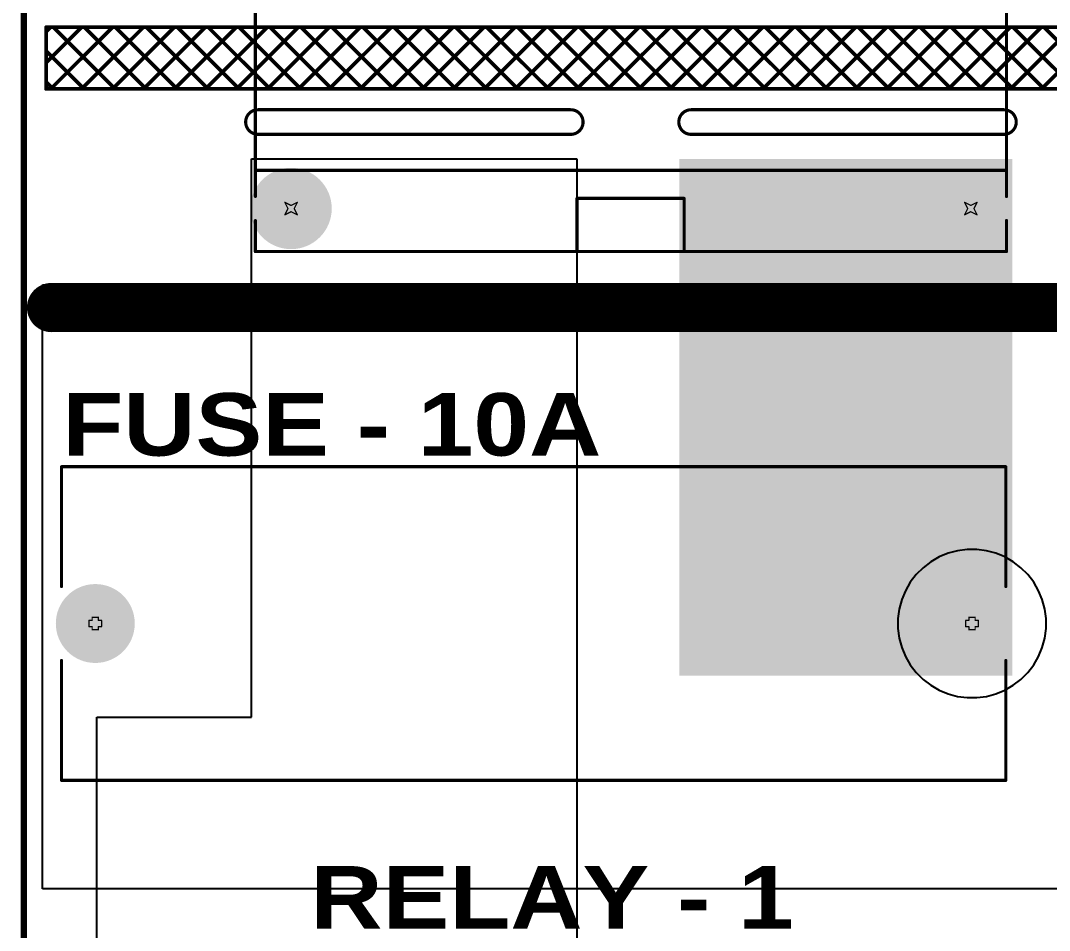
# Model space of a CAD drawing. Header units: inches. Extents: x 0 to 212, y 0 to 208.
# Drawn here: x -0.163 to 1.482, y 0.577 to 2.032 of the extents above; entities that cross this region are included whole.
import ezdxf

# ---------------------------------------------------------------- set-up
doc = ezdxf.new("R2010")
doc.units = ezdxf.units.IN
doc.header["$MEASUREMENT"] = 0
for name, color, linetype in [('Board Outline', 216, 'Continuous'), ('Bottom Layer', 5, 'Continuous'), ('Bottom Overlay', 54, 'Continuous'), ('Bottom Solder', 6, 'Continuous'), ('Drill Drawing', 1, 'Continuous'), ('Multi-Layer', 9, 'Continuous'), ('Pad Holes', 156, 'Continuous'), ('Top Layer', 1, 'Continuous'), ('Top Overlay', 2, 'Continuous'), ('Top Solder', 216, 'Continuous')]:
    doc.layers.add(name, color=color, linetype=linetype)
doc.styles.add('Arial', font='', dxfattribs={"height": 0.2})
doc.styles.add('Arial Black_Bold', font='', dxfattribs={"height": 0.2})
doc.styles.get('Arial').set_extended_font_data('Arial')
doc.styles.get('Arial Black_Bold').set_extended_font_data('Arial Black', bold=True)

# ---------------------------------------------------------------- blocks, each defined once
blk = doc.blocks.new('G4A_1A_PE_DC24_96')
at = {"layer": 'Bottom Layer'}
blk.add_hatch(color=5, dxfattribs=at).paths.add_polyline_path([(-0.4094, 0.1732), (-0.5354, 0.1732), (-0.5354, 0.2992), (-0.4094, 0.2992)])
h = blk.add_hatch(color=5, dxfattribs=at)
edge = h.paths.add_edge_path()
edge.add_arc((0.3937, 0.2362), 0.063, 0, 360)
h = blk.add_hatch(color=5, dxfattribs=at)
edge = h.paths.add_edge_path()
edge.add_arc((-0.5433, -0.2362), 0.063, 0, 360)
h = blk.add_hatch(color=5, dxfattribs=at)
edge = h.paths.add_edge_path()
edge.add_arc((0.5433, -0.2362), 0.063, 0, 360)
at = {"layer": 'Bottom Solder'}
blk.add_hatch(color=6, dxfattribs=at).paths.add_polyline_path([(-0.4074, 0.1712), (-0.5374, 0.1712), (-0.5374, 0.3012), (-0.4074, 0.3012)])
h = blk.add_hatch(color=6, dxfattribs=at)
edge = h.paths.add_edge_path()
edge.add_arc((0.3937, 0.2362), 0.065, 0, 360)
h = blk.add_hatch(color=6, dxfattribs=at)
edge = h.paths.add_edge_path()
edge.add_arc((-0.5433, -0.2362), 0.065, 0, 360)
h = blk.add_hatch(color=6, dxfattribs=at)
edge = h.paths.add_edge_path()
edge.add_arc((0.5433, -0.2362), 0.065, 0, 360)
at = {"layer": 'Multi-Layer'}
blk.add_hatch(color=9, dxfattribs=at).paths.add_polyline_path([(-0.4094, 0.1732), (-0.5354, 0.1732), (-0.5354, 0.2992), (-0.4094, 0.2992)])
h = blk.add_hatch(color=9, dxfattribs=at)
edge = h.paths.add_edge_path()
edge.add_arc((0.3937, 0.2362), 0.063, 0, 360)
h = blk.add_hatch(color=9, dxfattribs=at)
edge = h.paths.add_edge_path()
edge.add_arc((-0.5433, -0.2362), 0.063, 0, 360)
h = blk.add_hatch(color=9, dxfattribs=at)
edge = h.paths.add_edge_path()
edge.add_arc((0.5433, -0.2362), 0.063, 0, 360)
at = {"layer": 'Pad Holes'}
h = blk.add_hatch(color=7, dxfattribs=at)
edge = h.paths.add_edge_path()
edge.add_arc((-0.4724, 0.2362), 0.0354, 0, 360)
h = blk.add_hatch(color=7, dxfattribs=at)
edge = h.paths.add_edge_path()
edge.add_arc((0.3937, 0.2362), 0.0354, 0, 360)
h = blk.add_hatch(color=7, dxfattribs=at)
edge = h.paths.add_edge_path()
edge.add_arc((-0.5433, -0.2362), 0.0354, 0, 360)
h = blk.add_hatch(color=7, dxfattribs=at)
edge = h.paths.add_edge_path()
edge.add_arc((0.5433, -0.2362), 0.0354, 0, 360)
at = {"layer": 'Top Layer'}
blk.add_hatch(color=1, dxfattribs=at).paths.add_polyline_path([(-0.4094, 0.1732), (-0.5354, 0.1732), (-0.5354, 0.2992), (-0.4094, 0.2992)])
h = blk.add_hatch(color=1, dxfattribs=at)
edge = h.paths.add_edge_path()
edge.add_arc((0.3937, 0.2362), 0.063, 0, 360)
h = blk.add_hatch(color=1, dxfattribs=at)
edge = h.paths.add_edge_path()
edge.add_arc((-0.5433, -0.2362), 0.063, 0, 360)
h = blk.add_hatch(color=1, dxfattribs=at)
edge = h.paths.add_edge_path()
edge.add_arc((0.5433, -0.2362), 0.063, 0, 360)
at = {"layer": 'Top Solder'}
blk.add_hatch(color=216, dxfattribs=at).paths.add_polyline_path([(-0.4074, 0.1712), (-0.5374, 0.1712), (-0.5374, 0.3012), (-0.4074, 0.3012)])
h = blk.add_hatch(color=216, dxfattribs=at)
edge = h.paths.add_edge_path()
edge.add_arc((0.3937, 0.2362), 0.065, 0, 360)
h = blk.add_hatch(color=216, dxfattribs=at)
edge = h.paths.add_edge_path()
edge.add_arc((-0.5433, -0.2362), 0.065, 0, 360)
h = blk.add_hatch(color=216, dxfattribs=at)
edge = h.paths.add_edge_path()
edge.add_arc((0.5433, -0.2362), 0.065, 0, 360)
at = {"layer": 'Top Overlay', "const_width": 0.005}
for points in [[(-0.6004, -0.2169), (-0.6004, 0.3248)], [(-0.6004, 0.3248), (0.6004, 0.3248)], [(0.6004, -0.217), (0.6004, 0.3248)], [(-0.6004, 0.1569), (0.6004, 0.1569)], [(-0.6004, -0.1752), (0.6004, -0.1752)], [(-0.0861, -0.22), (0.085, -0.22)], [(-0.0861, -0.3051), (-0.0861, -0.22)], [(0.085, -0.3051), (0.085, -0.22)], [(-0.6004, -0.3051), (-0.6004, -0.2555)], [(0.6004, -0.3051), (0.6004, -0.2554)], [(-0.6004, -0.3051), (0.6004, -0.3051)]]:
    blk.add_lwpolyline(points, dxfattribs=at)
at = {"layer": 'Top Overlay', "const_width": 0.0025}
for points in [[(-0.6016, 0.3248, 1), (-0.5991, 0.3248, 1)], [(-0.6017, 0.3248, 1), (-0.5992, 0.3248, 1)], [(0.5991, 0.3248, 1), (0.6016, 0.3248, 1)], [(0.5991, 0.3248, 1), (0.6016, 0.3248, 1)], [(-0.6016, 0.1569, 1), (-0.5991, 0.1569, 1)], [(0.5991, 0.1569, 1), (0.6016, 0.1569, 1)], [(-0.6016, -0.1752, 1), (-0.5991, -0.1752, 1)], [(0.5991, -0.1752, 1), (0.6016, -0.1752, 1)], [(-0.6016, -0.2169, 1), (-0.5991, -0.2169, 1)], [(-0.0874, -0.22, 1), (-0.0849, -0.22, 1)], [(-0.0874, -0.22, 1), (-0.0849, -0.22, 1)], [(0.0837, -0.22, 1), (0.0862, -0.22, 1)], [(0.0837, -0.22, 1), (0.0862, -0.22, 1)], [(0.5991, -0.217, 1), (0.6016, -0.217, 1)], [(-0.6016, -0.2555, 1), (-0.5991, -0.2555, 1)], [(0.5991, -0.2554, 1), (0.6016, -0.2554, 1)], [(-0.6016, -0.3051, 1), (-0.5991, -0.3051, 1)], [(-0.6017, -0.3051, 1), (-0.5992, -0.3051, 1)], [(-0.0874, -0.3051, 1), (-0.0849, -0.3051, 1)], [(0.0837, -0.3051, 1), (0.0862, -0.3051, 1)], [(0.5991, -0.3051, 1), (0.6016, -0.3051, 1)], [(0.5991, -0.3051, 1), (0.6016, -0.3051, 1)]]:
    blk.add_lwpolyline(points, format="xyb", close=True, dxfattribs=at)
at = {"layer": 'Top Overlay', "style": 'Arial'}
blk.add_text('1', height=0.0315, rotation=360, dxfattribs=at).set_placement((-0.3781, 0.2109))
blk = doc.blocks.new('03540101ZXGY_100')
at = {"layer": 'Bottom Layer'}
h = blk.add_hatch(color=5, dxfattribs=at)
edge = h.paths.add_edge_path()
edge.add_arc((-0.7008, 0), 0.0591, 0, 360)
h = blk.add_hatch(color=5, dxfattribs=at)
edge = h.paths.add_edge_path()
edge.add_arc((0.7008, 0), 0.0591, 0, 360)
at = {"layer": 'Bottom Solder'}
h = blk.add_hatch(color=6, dxfattribs=at)
edge = h.paths.add_edge_path()
edge.add_arc((-0.7008, 0), 0.0631, 0, 360)
h = blk.add_hatch(color=6, dxfattribs=at)
edge = h.paths.add_edge_path()
edge.add_arc((0.7008, 0), 0.0631, 0, 360)
at = {"layer": 'Multi-Layer'}
h = blk.add_hatch(color=9, dxfattribs=at)
edge = h.paths.add_edge_path()
edge.add_arc((-0.7008, 0), 0.0591, 0, 360)
h = blk.add_hatch(color=9, dxfattribs=at)
edge = h.paths.add_edge_path()
edge.add_arc((0.7008, 0), 0.0591, 0, 360)
at = {"layer": 'Pad Holes'}
h = blk.add_hatch(color=7, dxfattribs=at)
edge = h.paths.add_edge_path()
edge.add_arc((-0.7008, 0), 0.0297, 0, 360)
h = blk.add_hatch(color=7, dxfattribs=at)
edge = h.paths.add_edge_path()
edge.add_arc((0.7008, 0), 0.0297, 0, 360)
at = {"layer": 'Top Layer'}
h = blk.add_hatch(color=1, dxfattribs=at)
edge = h.paths.add_edge_path()
edge.add_arc((-0.7008, 0), 0.0591, 0, 360)
h = blk.add_hatch(color=1, dxfattribs=at)
edge = h.paths.add_edge_path()
edge.add_arc((0.7008, 0), 0.0591, 0, 360)
at = {"layer": 'Top Solder'}
h = blk.add_hatch(color=216, dxfattribs=at)
edge = h.paths.add_edge_path()
edge.add_arc((-0.7008, 0), 0.0631, 0, 360)
h = blk.add_hatch(color=216, dxfattribs=at)
edge = h.paths.add_edge_path()
edge.add_arc((0.7008, 0), 0.0631, 0, 360)
at = {"layer": 'Top Overlay', "const_width": 0.005}
for points in [[(-0.7549, 0.0591), (-0.7549, 0.2508)], [(-0.7549, 0.2508), (0.7549, 0.2508)], [(0.7549, 0.2508), (0.7549, 0.0591)], [(-0.7549, -0.2508), (-0.7549, -0.0591)], [(0.7549, -0.2508), (0.7549, -0.0591)], [(-0.7549, -0.2508), (0.7549, -0.2508)]]:
    blk.add_lwpolyline(points, dxfattribs=at)
at = {"layer": 'Top Overlay', "const_width": 0.0025}
for points in [[(-0.7561, 0.2508, 1), (-0.7536, 0.2508, 1)], [(-0.7561, 0.2508, 1), (-0.7536, 0.2508, 1)], [(0.7536, 0.2508, 1), (0.7561, 0.2508, 1)], [(0.7536, 0.2508, 1), (0.7561, 0.2508, 1)], [(-0.7561, 0.0591, 1), (-0.7536, 0.0591, 1)], [(0.7536, 0.0591, 1), (0.7561, 0.0591, 1)], [(-0.7561, -0.0591, 1), (-0.7536, -0.0591, 1)], [(0.7536, -0.0591, 1), (0.7561, -0.0591, 1)], [(-0.7561, -0.2508, 1), (-0.7536, -0.2508, 1)], [(-0.7561, -0.2508, 1), (-0.7536, -0.2508, 1)], [(0.7536, -0.2508, 1), (0.7561, -0.2508, 1)], [(0.7536, -0.2508, 1), (0.7561, -0.2508, 1)]]:
    blk.add_lwpolyline(points, format="xyb", close=True, dxfattribs=at)

msp = doc.modelspace()

# ---------------------------------------------------------------- hatches: boundary and pattern name
at = {"layer": 'Bottom Layer'}
msp.add_hatch(color=5, dxfattribs=at).paths.add_polyline_path([(0.8903, 0.9843), (1.4225, 0.9843), (1.4225, 1.811), (0.8903, 1.811)])

# ---------------------------------------------------------------- linework, layer by layer
at = {"layer": 'Board Outline'}
for points, const_width in [([(-0.1578, -0.1538), (-0.1578, 4.1769)], 0.01), ([(0.2167, 1.8897), (0.7167, 1.8897)], 0.005), ([(0.9092, 1.8897), (1.4092, 1.8897)], 0.005), ([(0.2167, 1.8503), (0.7167, 1.8503)], 0.005), ([(0.9092, 1.8503), (1.4092, 1.8503)], 0.005)]:
    msp.add_lwpolyline(points, dxfattribs=dict(at, const_width=const_width))
at = {"layer": 'Board Outline', "const_width": 0.005}
for points in [[(0.197, 1.87, -0.414214), (0.2167, 1.8897)], [(0.7167, 1.8897, -0.414214), (0.7364, 1.87)], [(0.8895, 1.87, -0.414214), (0.9092, 1.8897)], [(1.4092, 1.8897, -0.414214), (1.4289, 1.87)], [(0.2167, 1.8503, -0.414214), (0.197, 1.87)], [(0.7364, 1.87, -0.414214), (0.7167, 1.8503)], [(0.9092, 1.8503, -0.414214), (0.8895, 1.87)], [(1.4289, 1.87, -0.414214), (1.4092, 1.8503)]]:
    msp.add_lwpolyline(points, format="xyb", dxfattribs=at)
at = {"layer": 'Board Outline', "const_width": 0.0025}
for points in [[(0.2155, 1.8897, 1), (0.218, 1.8897, 1)], [(0.2155, 1.8897, 1), (0.218, 1.8897, 1)], [(0.7155, 1.8897, 1), (0.718, 1.8897, 1)], [(0.7155, 1.8897, 1), (0.718, 1.8897, 1)], [(0.9079, 1.8897, 1), (0.9104, 1.8897, 1)], [(0.9079, 1.8897, 1), (0.9104, 1.8897, 1)], [(1.4079, 1.8897, 1), (1.4104, 1.8897, 1)], [(1.4079, 1.8897, 1), (1.4104, 1.8897, 1)], [(0.1958, 1.87, 1), (0.1983, 1.87, 1)], [(0.1958, 1.87, 1), (0.1983, 1.87, 1)], [(0.7351, 1.87, 1), (0.7376, 1.87, 1)], [(0.7351, 1.87, 1), (0.7376, 1.87, 1)], [(0.8882, 1.87, 1), (0.8907, 1.87, 1)], [(0.8882, 1.87, 1), (0.8907, 1.87, 1)], [(1.4276, 1.87, 1), (1.4301, 1.87, 1)], [(1.4276, 1.87, 1), (1.4301, 1.87, 1)], [(0.2155, 1.8503, 1), (0.218, 1.8503, 1)], [(0.2155, 1.8503, 1), (0.218, 1.8503, 1)], [(0.7155, 1.8503, 1), (0.718, 1.8503, 1)], [(0.7155, 1.8503, 1), (0.718, 1.8503, 1)], [(0.9079, 1.8503, 1), (0.9104, 1.8503, 1)], [(0.9079, 1.8503, 1), (0.9104, 1.8503, 1)], [(1.4079, 1.8503, 1), (1.4104, 1.8503, 1)], [(1.4079, 1.8503, 1), (1.4104, 1.8503, 1)]]:
    msp.add_lwpolyline(points, format="xyb", close=True, dxfattribs=at)
at = {"layer": 'Bottom Layer'}
for p, q in [((0.2063, 0.918), (0.2063, 1.811)), ((0.2063, 1.811), (0.7263, 1.811)), ((0.7263, 1.811), (0.7263, 0.4724)), ((-0.041, 0.2005), (-0.041, 0.918)), ((-0.041, 0.918), (0.2063, 0.918))]:
    msp.add_line(p, q, dxfattribs=at)
at = {"layer": 'Bottom Overlay', "const_width": 0.006}
for points in [[(-0.122, 2.0216), (8.075, 2.0216)], [(-0.122, 1.9651), (-0.0655, 2.0216)], [(-0.122, 1.923), (-0.122, 2.0216)], [(-0.122, 1.923), (-0.122, 2.0216)], [(-0.122, 2.0146), (-0.115, 2.0216)], [(-0.1146, 1.923), (-0.016, 2.0216)], [(-0.1146, 1.923), (-0.016, 2.0216)], [(-0.1103, 2.0216), (-0.0117, 1.923)], [(-0.0651, 1.923), (0.0335, 2.0216)], [(-0.0608, 2.0216), (0.0378, 1.923)], [(-0.0156, 1.923), (0.083, 2.0216)], [(-0.0113, 2.0216), (0.0873, 1.923)], [(0.0339, 1.923), (0.1325, 2.0216)], [(0.0382, 2.0216), (0.1368, 1.923)], [(0.0834, 1.923), (0.182, 2.0216)], [(0.0877, 2.0216), (0.1863, 1.923)], [(0.1329, 1.923), (0.2315, 2.0216)], [(0.1372, 2.0216), (0.2358, 1.923)], [(0.1824, 1.923), (0.281, 2.0216)], [(0.1866, 2.0216), (0.2853, 1.923)], [(0.2319, 1.923), (0.3305, 2.0216)], [(0.2361, 2.0216), (0.3348, 1.923)], [(0.2814, 1.923), (0.38, 2.0216)], [(0.2856, 2.0216), (0.3843, 1.923)], [(0.3308, 1.923), (0.4295, 2.0216)], [(0.3351, 2.0216), (0.4338, 1.923)], [(0.3803, 1.923), (0.479, 2.0216)], [(0.3846, 2.0216), (0.4833, 1.923)], [(0.4298, 1.923), (0.5285, 2.0216)], [(0.4341, 2.0216), (0.5328, 1.923)], [(0.4793, 1.923), (0.578, 2.0216)], [(0.4836, 2.0216), (0.5823, 1.923)], [(0.5288, 1.923), (0.6275, 2.0216)], [(0.5331, 2.0216), (0.6318, 1.923)], [(0.5783, 1.923), (0.677, 2.0216)], [(0.5826, 2.0216), (0.6813, 1.923)], [(0.6278, 1.923), (0.7265, 2.0216)], [(0.6321, 2.0216), (0.7308, 1.923)], [(0.6773, 1.923), (0.776, 2.0216)], [(0.6816, 2.0216), (0.7803, 1.923)], [(0.7268, 1.923), (0.8255, 2.0216)], [(0.7311, 2.0216), (0.8297, 1.923)], [(0.7763, 1.923), (0.875, 2.0216)], [(0.7806, 2.0216), (0.8792, 1.923)], [(0.8258, 1.923), (0.9244, 2.0216)], [(0.8301, 2.0216), (0.9287, 1.923)], [(0.8753, 1.923), (0.9739, 2.0216)], [(0.8796, 2.0216), (0.9782, 1.923)], [(0.9248, 1.923), (1.0234, 2.0216)], [(0.9291, 2.0216), (1.0277, 1.923)], [(0.9743, 1.923), (1.0729, 2.0216)], [(0.9786, 2.0216), (1.0772, 1.923)], [(1.0238, 1.923), (1.1224, 2.0216)], [(1.0281, 2.0216), (1.1267, 1.923)], [(1.0733, 1.923), (1.1719, 2.0216)], [(1.0776, 2.0216), (1.1762, 1.923)], [(1.1228, 1.923), (1.2214, 2.0216)], [(1.1271, 2.0216), (1.2257, 1.923)], [(1.1723, 1.923), (1.2709, 2.0216)], [(1.1766, 2.0216), (1.2752, 1.923)], [(1.2218, 1.923), (1.3204, 2.0216)], [(1.2261, 2.0216), (1.3247, 1.923)], [(1.2713, 1.923), (1.3699, 2.0216)], [(1.2756, 2.0216), (1.3742, 1.923)], [(1.3208, 1.923), (1.4194, 2.0216)], [(1.3251, 2.0216), (1.4237, 1.923)], [(1.3703, 1.923), (1.4689, 2.0216)], [(1.3746, 2.0216), (1.4732, 1.923)], [(1.4198, 1.923), (1.5184, 2.0216)], [(1.4241, 2.0216), (1.5227, 1.923)], [(1.4693, 1.923), (1.5679, 2.0216)], [(1.4736, 2.0216), (1.5722, 1.923)], [(-0.122, 1.9838), (-0.0612, 1.923)], [(-0.122, 1.9343), (-0.1107, 1.923)], [(-0.122, 1.923), (8.075, 1.923)]]:
    msp.add_lwpolyline(points, dxfattribs=at)
at = {"layer": 'Bottom Overlay', "const_width": 0.003}
for points in [[(-0.1235, 2.0216, 1), (-0.1205, 2.0216, 1)], [(-0.1235, 2.0216, 1), (-0.1205, 2.0216, 1)], [(-0.1235, 2.0216, 1), (-0.1205, 2.0216, 1)], [(-0.1165, 2.0216, 1), (-0.1135, 2.0216, 1)], [(-0.1118, 2.0216, 1), (-0.1088, 2.0216, 1)], [(-0.067, 2.0216, 1), (-0.064, 2.0216, 1)], [(-0.0623, 2.0216, 1), (-0.0593, 2.0216, 1)], [(-0.0175, 2.0216, 1), (-0.0145, 2.0216, 1)], [(-0.0175, 2.0216, 1), (-0.0145, 2.0216, 1)], [(-0.0128, 2.0216, 1), (-0.0098, 2.0216, 1)], [(0.032, 2.0216, 1), (0.035, 2.0216, 1)], [(0.0367, 2.0216, 1), (0.0397, 2.0216, 1)], [(0.0815, 2.0216, 1), (0.0845, 2.0216, 1)], [(0.0862, 2.0216, 1), (0.0892, 2.0216, 1)], [(0.131, 2.0216, 1), (0.134, 2.0216, 1)], [(0.1357, 2.0216, 1), (0.1387, 2.0216, 1)], [(0.1805, 2.0216, 1), (0.1835, 2.0216, 1)], [(0.1851, 2.0216, 1), (0.1881, 2.0216, 1)], [(0.23, 2.0216, 1), (0.233, 2.0216, 1)], [(0.2346, 2.0216, 1), (0.2376, 2.0216, 1)], [(0.2795, 2.0216, 1), (0.2825, 2.0216, 1)], [(0.2841, 2.0216, 1), (0.2871, 2.0216, 1)], [(0.329, 2.0216, 1), (0.332, 2.0216, 1)], [(0.3336, 2.0216, 1), (0.3366, 2.0216, 1)], [(0.3785, 2.0216, 1), (0.3815, 2.0216, 1)], [(0.3831, 2.0216, 1), (0.3861, 2.0216, 1)], [(0.428, 2.0216, 1), (0.431, 2.0216, 1)], [(0.4326, 2.0216, 1), (0.4356, 2.0216, 1)], [(0.4775, 2.0216, 1), (0.4805, 2.0216, 1)], [(0.4821, 2.0216, 1), (0.4851, 2.0216, 1)], [(0.527, 2.0216, 1), (0.53, 2.0216, 1)], [(0.5316, 2.0216, 1), (0.5346, 2.0216, 1)], [(0.5765, 2.0216, 1), (0.5795, 2.0216, 1)], [(0.5811, 2.0216, 1), (0.5841, 2.0216, 1)], [(0.626, 2.0216, 1), (0.629, 2.0216, 1)], [(0.6306, 2.0216, 1), (0.6336, 2.0216, 1)], [(0.6755, 2.0216, 1), (0.6785, 2.0216, 1)], [(0.6801, 2.0216, 1), (0.6831, 2.0216, 1)], [(0.725, 2.0216, 1), (0.728, 2.0216, 1)], [(0.7296, 2.0216, 1), (0.7326, 2.0216, 1)], [(0.7745, 2.0216, 1), (0.7775, 2.0216, 1)], [(0.7791, 2.0216, 1), (0.7821, 2.0216, 1)], [(0.824, 2.0216, 1), (0.827, 2.0216, 1)], [(0.8286, 2.0216, 1), (0.8316, 2.0216, 1)], [(0.8735, 2.0216, 1), (0.8765, 2.0216, 1)], [(0.8781, 2.0216, 1), (0.8811, 2.0216, 1)], [(0.9229, 2.0216, 1), (0.9259, 2.0216, 1)], [(0.9276, 2.0216, 1), (0.9306, 2.0216, 1)], [(0.9724, 2.0216, 1), (0.9754, 2.0216, 1)], [(0.9771, 2.0216, 1), (0.9801, 2.0216, 1)], [(1.0219, 2.0216, 1), (1.0249, 2.0216, 1)], [(1.0266, 2.0216, 1), (1.0296, 2.0216, 1)], [(1.0714, 2.0216, 1), (1.0744, 2.0216, 1)], [(1.0761, 2.0216, 1), (1.0791, 2.0216, 1)], [(1.1209, 2.0216, 1), (1.1239, 2.0216, 1)], [(1.1256, 2.0216, 1), (1.1286, 2.0216, 1)], [(1.1704, 2.0216, 1), (1.1734, 2.0216, 1)], [(1.1751, 2.0216, 1), (1.1781, 2.0216, 1)], [(1.2199, 2.0216, 1), (1.2229, 2.0216, 1)], [(1.2246, 2.0216, 1), (1.2276, 2.0216, 1)], [(1.2694, 2.0216, 1), (1.2724, 2.0216, 1)], [(1.2741, 2.0216, 1), (1.2771, 2.0216, 1)], [(1.3189, 2.0216, 1), (1.3219, 2.0216, 1)], [(1.3236, 2.0216, 1), (1.3266, 2.0216, 1)], [(1.3684, 2.0216, 1), (1.3714, 2.0216, 1)], [(1.3731, 2.0216, 1), (1.3761, 2.0216, 1)], [(1.4179, 2.0216, 1), (1.4209, 2.0216, 1)], [(1.4226, 2.0216, 1), (1.4256, 2.0216, 1)], [(1.4674, 2.0216, 1), (1.4704, 2.0216, 1)], [(1.4721, 2.0216, 1), (1.4751, 2.0216, 1)], [(-0.1235, 2.0146, 1), (-0.1205, 2.0146, 1)], [(-0.1235, 1.9838, 1), (-0.1205, 1.9838, 1)], [(-0.1235, 1.9651, 1), (-0.1205, 1.9651, 1)], [(-0.1235, 1.9343, 1), (-0.1205, 1.9343, 1)], [(-0.1235, 1.923, 1), (-0.1205, 1.923, 1)], [(-0.1235, 1.923, 1), (-0.1205, 1.923, 1)], [(-0.1235, 1.923, 1), (-0.1205, 1.923, 1)], [(-0.1161, 1.923, 1), (-0.1131, 1.923, 1)], [(-0.1161, 1.923, 1), (-0.1131, 1.923, 1)], [(-0.1122, 1.923, 1), (-0.1092, 1.923, 1)], [(-0.0666, 1.923, 1), (-0.0636, 1.923, 1)], [(-0.0627, 1.923, 1), (-0.0597, 1.923, 1)], [(-0.0171, 1.923, 1), (-0.0141, 1.923, 1)], [(-0.0132, 1.923, 1), (-0.0102, 1.923, 1)], [(0.0324, 1.923, 1), (0.0354, 1.923, 1)], [(0.0363, 1.923, 1), (0.0393, 1.923, 1)], [(0.0819, 1.923, 1), (0.0849, 1.923, 1)], [(0.0858, 1.923, 1), (0.0888, 1.923, 1)], [(0.1314, 1.923, 1), (0.1344, 1.923, 1)], [(0.1353, 1.923, 1), (0.1383, 1.923, 1)], [(0.1809, 1.923, 1), (0.1839, 1.923, 1)], [(0.1848, 1.923, 1), (0.1878, 1.923, 1)], [(0.2304, 1.923, 1), (0.2334, 1.923, 1)], [(0.2343, 1.923, 1), (0.2373, 1.923, 1)], [(0.2799, 1.923, 1), (0.2829, 1.923, 1)], [(0.2838, 1.923, 1), (0.2868, 1.923, 1)], [(0.3293, 1.923, 1), (0.3323, 1.923, 1)], [(0.3333, 1.923, 1), (0.3363, 1.923, 1)], [(0.3788, 1.923, 1), (0.3818, 1.923, 1)], [(0.3828, 1.923, 1), (0.3858, 1.923, 1)], [(0.4283, 1.923, 1), (0.4313, 1.923, 1)], [(0.4323, 1.923, 1), (0.4353, 1.923, 1)], [(0.4778, 1.923, 1), (0.4808, 1.923, 1)], [(0.4818, 1.923, 1), (0.4848, 1.923, 1)], [(0.5273, 1.923, 1), (0.5303, 1.923, 1)], [(0.5313, 1.923, 1), (0.5343, 1.923, 1)], [(0.5768, 1.923, 1), (0.5798, 1.923, 1)], [(0.5808, 1.923, 1), (0.5838, 1.923, 1)], [(0.6263, 1.923, 1), (0.6293, 1.923, 1)], [(0.6303, 1.923, 1), (0.6333, 1.923, 1)], [(0.6758, 1.923, 1), (0.6788, 1.923, 1)], [(0.6798, 1.923, 1), (0.6828, 1.923, 1)], [(0.7253, 1.923, 1), (0.7283, 1.923, 1)], [(0.7293, 1.923, 1), (0.7323, 1.923, 1)], [(0.7748, 1.923, 1), (0.7778, 1.923, 1)], [(0.7788, 1.923, 1), (0.7818, 1.923, 1)], [(0.8243, 1.923, 1), (0.8273, 1.923, 1)], [(0.8282, 1.923, 1), (0.8312, 1.923, 1)], [(0.8738, 1.923, 1), (0.8768, 1.923, 1)], [(0.8777, 1.923, 1), (0.8807, 1.923, 1)], [(0.9233, 1.923, 1), (0.9263, 1.923, 1)], [(0.9272, 1.923, 1), (0.9302, 1.923, 1)], [(0.9728, 1.923, 1), (0.9758, 1.923, 1)], [(0.9767, 1.923, 1), (0.9797, 1.923, 1)], [(1.0223, 1.923, 1), (1.0253, 1.923, 1)], [(1.0262, 1.923, 1), (1.0292, 1.923, 1)], [(1.0718, 1.923, 1), (1.0748, 1.923, 1)], [(1.0757, 1.923, 1), (1.0787, 1.923, 1)], [(1.1213, 1.923, 1), (1.1243, 1.923, 1)], [(1.1252, 1.923, 1), (1.1282, 1.923, 1)], [(1.1708, 1.923, 1), (1.1738, 1.923, 1)], [(1.1747, 1.923, 1), (1.1777, 1.923, 1)], [(1.2203, 1.923, 1), (1.2233, 1.923, 1)], [(1.2242, 1.923, 1), (1.2272, 1.923, 1)], [(1.2698, 1.923, 1), (1.2728, 1.923, 1)], [(1.2737, 1.923, 1), (1.2767, 1.923, 1)], [(1.3193, 1.923, 1), (1.3223, 1.923, 1)], [(1.3232, 1.923, 1), (1.3262, 1.923, 1)], [(1.3688, 1.923, 1), (1.3718, 1.923, 1)], [(1.3727, 1.923, 1), (1.3757, 1.923, 1)], [(1.4183, 1.923, 1), (1.4213, 1.923, 1)], [(1.4222, 1.923, 1), (1.4252, 1.923, 1)], [(1.4678, 1.923, 1), (1.4708, 1.923, 1)], [(1.4717, 1.923, 1), (1.4747, 1.923, 1)]]:
    msp.add_lwpolyline(points, format="xyb", close=True, dxfattribs=at)
at = {"layer": 'Drill Drawing', "const_width": 0.002}
for points in [[(0.2596, 1.7416), (0.2696, 1.7366)], [(0.2596, 1.7416), (0.2646, 1.7316)], [(0.2596, 1.7216), (0.2646, 1.7316)], [(0.2596, 1.7216), (0.2696, 1.7266)], [(0.2696, 1.7366), (0.2796, 1.7416)], [(0.2696, 1.7266), (0.2796, 1.7216)], [(0.2746, 1.7316), (0.2796, 1.7416)], [(0.2746, 1.7316), (0.2796, 1.7216)], [(1.3463, 1.7416), (1.3563, 1.7366)], [(1.3463, 1.7416), (1.3513, 1.7316)], [(1.3463, 1.7216), (1.3513, 1.7316)], [(1.3463, 1.7216), (1.3563, 1.7266)], [(1.3563, 1.7366), (1.3663, 1.7416)], [(1.3563, 1.7266), (1.3663, 1.7216)], [(1.3613, 1.7316), (1.3663, 1.7416)], [(1.3613, 1.7316), (1.3663, 1.7216)], [(-0.0534, 1.0629), (-0.0534, 1.0729)], [(-0.0534, 1.0729), (-0.0484, 1.0729)], [(-0.0484, 1.0729), (-0.0484, 1.0779)], [(-0.0484, 1.0779), (-0.0384, 1.0779)], [(-0.0384, 1.0729), (-0.0384, 1.0779)], [(-0.0384, 1.0729), (-0.0334, 1.0729)], [(-0.0334, 1.0629), (-0.0334, 1.0729)], [(1.3482, 1.0629), (1.3482, 1.0729)], [(1.3482, 1.0729), (1.3532, 1.0729)], [(1.3532, 1.0729), (1.3532, 1.0779)], [(1.3532, 1.0779), (1.3632, 1.0779)], [(1.3632, 1.0729), (1.3632, 1.0779)], [(1.3632, 1.0729), (1.3682, 1.0729)], [(1.3682, 1.0629), (1.3682, 1.0729)], [(-0.0534, 1.0629), (-0.0484, 1.0629)], [(-0.0484, 1.0579), (-0.0484, 1.0629)], [(-0.0484, 1.0579), (-0.0384, 1.0579)], [(-0.0384, 1.0629), (-0.0334, 1.0629)], [(-0.0384, 1.0579), (-0.0384, 1.0629)], [(1.3482, 1.0629), (1.3532, 1.0629)], [(1.3532, 1.0579), (1.3532, 1.0629)], [(1.3532, 1.0579), (1.3632, 1.0579)], [(1.3632, 1.0629), (1.3682, 1.0629)], [(1.3632, 1.0579), (1.3632, 1.0629)]]:
    msp.add_lwpolyline(points, dxfattribs=at)
at = {"layer": 'Drill Drawing', "const_width": 0.001}
for points in [[(0.2591, 1.7416, 1), (0.2601, 1.7416, 1)], [(0.2591, 1.7416, 1), (0.2601, 1.7416, 1)], [(0.2641, 1.7316, 1), (0.2651, 1.7316, 1)], [(0.2641, 1.7316, 1), (0.2651, 1.7316, 1)], [(0.2691, 1.7366, 1), (0.2701, 1.7366, 1)], [(0.2691, 1.7366, 1), (0.2701, 1.7366, 1)], [(0.2691, 1.7266, 1), (0.2701, 1.7266, 1)], [(0.2691, 1.7266, 1), (0.2701, 1.7266, 1)], [(0.2741, 1.7316, 1), (0.2751, 1.7316, 1)], [(0.2741, 1.7316, 1), (0.2751, 1.7316, 1)], [(0.2791, 1.7416, 1), (0.2801, 1.7416, 1)], [(0.2791, 1.7416, 1), (0.2801, 1.7416, 1)], [(1.3458, 1.7416, 1), (1.3468, 1.7416, 1)], [(1.3458, 1.7416, 1), (1.3468, 1.7416, 1)], [(1.3508, 1.7316, 1), (1.3518, 1.7316, 1)], [(1.3508, 1.7316, 1), (1.3518, 1.7316, 1)], [(1.3558, 1.7366, 1), (1.3568, 1.7366, 1)], [(1.3558, 1.7366, 1), (1.3568, 1.7366, 1)], [(1.3558, 1.7266, 1), (1.3568, 1.7266, 1)], [(1.3558, 1.7266, 1), (1.3568, 1.7266, 1)], [(1.3608, 1.7316, 1), (1.3618, 1.7316, 1)], [(1.3608, 1.7316, 1), (1.3618, 1.7316, 1)], [(1.3658, 1.7416, 1), (1.3668, 1.7416, 1)], [(1.3658, 1.7416, 1), (1.3668, 1.7416, 1)], [(0.2591, 1.7216, 1), (0.2601, 1.7216, 1)], [(0.2591, 1.7216, 1), (0.2601, 1.7216, 1)], [(0.2791, 1.7216, 1), (0.2801, 1.7216, 1)], [(0.2791, 1.7216, 1), (0.2801, 1.7216, 1)], [(1.3458, 1.7216, 1), (1.3468, 1.7216, 1)], [(1.3458, 1.7216, 1), (1.3468, 1.7216, 1)], [(1.3658, 1.7216, 1), (1.3668, 1.7216, 1)], [(1.3658, 1.7216, 1), (1.3668, 1.7216, 1)], [(-0.0539, 1.0729, 1), (-0.0529, 1.0729, 1)], [(-0.0539, 1.0729, 1), (-0.0529, 1.0729, 1)], [(-0.0489, 1.0779, 1), (-0.0479, 1.0779, 1)], [(-0.0489, 1.0779, 1), (-0.0479, 1.0779, 1)], [(-0.0489, 1.0729, 1), (-0.0479, 1.0729, 1)], [(-0.0489, 1.0729, 1), (-0.0479, 1.0729, 1)], [(-0.0389, 1.0779, 1), (-0.0379, 1.0779, 1)], [(-0.0389, 1.0779, 1), (-0.0379, 1.0779, 1)], [(-0.0389, 1.0729, 1), (-0.0379, 1.0729, 1)], [(-0.0389, 1.0729, 1), (-0.0379, 1.0729, 1)], [(-0.0339, 1.0729, 1), (-0.0329, 1.0729, 1)], [(-0.0339, 1.0729, 1), (-0.0329, 1.0729, 1)], [(1.3477, 1.0729, 1), (1.3487, 1.0729, 1)], [(1.3477, 1.0729, 1), (1.3487, 1.0729, 1)], [(1.3527, 1.0779, 1), (1.3537, 1.0779, 1)], [(1.3527, 1.0779, 1), (1.3537, 1.0779, 1)], [(1.3527, 1.0729, 1), (1.3537, 1.0729, 1)], [(1.3527, 1.0729, 1), (1.3537, 1.0729, 1)], [(1.3627, 1.0779, 1), (1.3637, 1.0779, 1)], [(1.3627, 1.0779, 1), (1.3637, 1.0779, 1)], [(1.3627, 1.0729, 1), (1.3637, 1.0729, 1)], [(1.3627, 1.0729, 1), (1.3637, 1.0729, 1)], [(1.3677, 1.0729, 1), (1.3687, 1.0729, 1)], [(1.3677, 1.0729, 1), (1.3687, 1.0729, 1)], [(-0.0539, 1.0629, 1), (-0.0529, 1.0629, 1)], [(-0.0539, 1.0629, 1), (-0.0529, 1.0629, 1)], [(-0.0489, 1.0629, 1), (-0.0479, 1.0629, 1)], [(-0.0489, 1.0629, 1), (-0.0479, 1.0629, 1)], [(-0.0489, 1.0579, 1), (-0.0479, 1.0579, 1)], [(-0.0489, 1.0579, 1), (-0.0479, 1.0579, 1)], [(-0.0389, 1.0629, 1), (-0.0379, 1.0629, 1)], [(-0.0389, 1.0629, 1), (-0.0379, 1.0629, 1)], [(-0.0389, 1.0579, 1), (-0.0379, 1.0579, 1)], [(-0.0389, 1.0579, 1), (-0.0379, 1.0579, 1)], [(-0.0339, 1.0629, 1), (-0.0329, 1.0629, 1)], [(-0.0339, 1.0629, 1), (-0.0329, 1.0629, 1)], [(1.3477, 1.0629, 1), (1.3487, 1.0629, 1)], [(1.3477, 1.0629, 1), (1.3487, 1.0629, 1)], [(1.3527, 1.0629, 1), (1.3537, 1.0629, 1)], [(1.3527, 1.0629, 1), (1.3537, 1.0629, 1)], [(1.3527, 1.0579, 1), (1.3537, 1.0579, 1)], [(1.3527, 1.0579, 1), (1.3537, 1.0579, 1)], [(1.3627, 1.0629, 1), (1.3637, 1.0629, 1)], [(1.3627, 1.0629, 1), (1.3637, 1.0629, 1)], [(1.3627, 1.0579, 1), (1.3637, 1.0579, 1)], [(1.3627, 1.0579, 1), (1.3637, 1.0579, 1)], [(1.3677, 1.0629, 1), (1.3687, 1.0629, 1)], [(1.3677, 1.0629, 1), (1.3687, 1.0629, 1)]]:
    msp.add_lwpolyline(points, format="xyb", close=True, dxfattribs=at)
at = {"layer": 'Multi-Layer'}
for p, q in [((0.2, 1.8812), (0.197, 1.8739)), ((0.2056, 1.8867), (0.2, 1.8812)), ((0.2128, 1.8897), (0.2056, 1.8867)), ((0.2167, 1.8897), (0.2128, 1.8897)), ((0.7167, 1.8897), (0.2167, 1.8897)), ((0.7206, 1.8897), (0.7167, 1.8897)), ((0.7167, 1.8897), (0.7167, 1.8897)), ((0.7279, 1.8867), (0.7206, 1.8897)), ((0.7334, 1.8812), (0.7279, 1.8867)), ((0.7364, 1.8739), (0.7334, 1.8812)), ((0.8895, 1.8739), (0.8925, 1.8812)), ((0.8925, 1.8812), (0.898, 1.8867)), ((0.898, 1.8867), (0.9053, 1.8897)), ((0.9053, 1.8897), (0.9092, 1.8897)), ((0.9092, 1.8897), (0.9092, 1.8897)), ((0.9092, 1.8897), (1.4092, 1.8897)), ((1.4092, 1.8897), (1.4131, 1.8897)), ((1.4131, 1.8897), (1.4203, 1.8867)), ((1.4203, 1.8867), (1.4259, 1.8812)), ((1.4259, 1.8812), (1.4289, 1.8739)), ((0.197, 1.8739), (0.197, 1.87)), ((0.197, 1.87), (0.197, 1.8661)), ((0.197, 1.8661), (0.2, 1.8588)), ((0.2, 1.8588), (0.2056, 1.8533)), ((0.7279, 1.8533), (0.7334, 1.8588)), ((0.7334, 1.8588), (0.7364, 1.8661)), ((0.7364, 1.87), (0.7364, 1.8739)), ((0.7364, 1.8661), (0.7364, 1.87)), ((0.8895, 1.87), (0.8895, 1.8739)), ((0.8895, 1.8661), (0.8895, 1.87)), ((0.8925, 1.8588), (0.8895, 1.8661)), ((0.898, 1.8533), (0.8925, 1.8588)), ((1.4259, 1.8588), (1.4203, 1.8533)), ((1.4289, 1.8661), (1.4259, 1.8588)), ((1.4289, 1.8739), (1.4289, 1.87)), ((1.4289, 1.87), (1.4289, 1.8661)), ((0.2056, 1.8533), (0.2128, 1.8503)), ((0.2128, 1.8503), (0.2167, 1.8503)), ((0.2167, 1.8503), (0.7167, 1.8503)), ((0.2167, 1.8503), (0.2167, 1.8503)), ((0.7167, 1.8503), (0.7206, 1.8503)), ((0.7206, 1.8503), (0.7279, 1.8533)), ((0.9053, 1.8503), (0.898, 1.8533)), ((0.9092, 1.8503), (0.9053, 1.8503)), ((1.4092, 1.8503), (0.9092, 1.8503)), ((1.4131, 1.8503), (1.4092, 1.8503)), ((1.4092, 1.8503), (1.4092, 1.8503)), ((1.4203, 1.8533), (1.4131, 1.8503))]:
    msp.add_line(p, q, dxfattribs=at)
at = {"layer": 'Top Layer'}
for p, q in [((-0.1276, 0.8268), (-0.1276, 1.6095)), ((-0.1276, 1.6095), (7.028, 1.6095)), ((1.335, 1.1843), (1.32, 1.1803)), ((1.335, 1.1843), (1.32, 1.1803)), ((1.3504, 1.1864), (1.335, 1.1843)), ((1.3504, 1.1864), (1.335, 1.1843)), ((1.3582, 1.1864), (1.3504, 1.1864)), ((1.366, 1.1864), (1.3504, 1.1864)), ((1.366, 1.1864), (1.3582, 1.1864)), ((1.3814, 1.1843), (1.366, 1.1864)), ((1.3814, 1.1843), (1.366, 1.1864)), ((1.3964, 1.1803), (1.3814, 1.1843)), ((1.3964, 1.1803), (1.3814, 1.1843)), ((1.3057, 1.1744), (1.2922, 1.1666)), ((1.3057, 1.1744), (1.2922, 1.1666)), ((1.32, 1.1803), (1.3057, 1.1744)), ((1.32, 1.1803), (1.3057, 1.1744)), ((1.4107, 1.1744), (1.3964, 1.1803)), ((1.4107, 1.1744), (1.3964, 1.1803)), ((1.4242, 1.1666), (1.4107, 1.1744)), ((1.4242, 1.1666), (1.4107, 1.1744)), ((1.2799, 1.1572), (1.2689, 1.1462)), ((1.2799, 1.1572), (1.2689, 1.1462)), ((1.2922, 1.1666), (1.2799, 1.1572)), ((1.2922, 1.1666), (1.2799, 1.1572)), ((1.4365, 1.1572), (1.4242, 1.1666)), ((1.4365, 1.1572), (1.4242, 1.1666)), ((1.4475, 1.1462), (1.4365, 1.1572)), ((1.4475, 1.1462), (1.4365, 1.1572)), ((1.2689, 1.1462), (1.2595, 1.1339)), ((1.2689, 1.1462), (1.2595, 1.1339)), ((1.4569, 1.1339), (1.4475, 1.1462)), ((1.4569, 1.1339), (1.4475, 1.1462)), ((1.2517, 1.1204), (1.2458, 1.1061)), ((1.2517, 1.1204), (1.2458, 1.1061)), ((1.2595, 1.1339), (1.2517, 1.1204)), ((1.2595, 1.1339), (1.2517, 1.1204)), ((1.4647, 1.1204), (1.4569, 1.1339)), ((1.4647, 1.1204), (1.4569, 1.1339)), ((1.4706, 1.1061), (1.4647, 1.1204)), ((1.4706, 1.1061), (1.4647, 1.1204)), ((1.2458, 1.1061), (1.2417, 1.0911)), ((1.2458, 1.1061), (1.2417, 1.0911)), ((1.4746, 1.0911), (1.4706, 1.1061)), ((1.4746, 1.0911), (1.4706, 1.1061)), ((1.2417, 1.0911), (1.2397, 1.0757)), ((1.2417, 1.0911), (1.2397, 1.0757)), ((1.4767, 1.0757), (1.4746, 1.0911)), ((1.4767, 1.0757), (1.4746, 1.0911)), ((1.2397, 1.0757), (1.2397, 1.0679)), ((1.2397, 1.0757), (1.2397, 1.0601)), ((1.4767, 1.0679), (1.4767, 1.0757)), ((1.4767, 1.0601), (1.4767, 1.0757)), ((1.2397, 1.0679), (1.2397, 1.0679)), ((1.2397, 1.0679), (1.2397, 1.0601)), ((1.2397, 1.0601), (1.2417, 1.0447)), ((1.2397, 1.0601), (1.2417, 1.0447)), ((1.4746, 1.0447), (1.4767, 1.0601)), ((1.4746, 1.0447), (1.4767, 1.0601)), ((1.4767, 1.0601), (1.4767, 1.0679)), ((1.2417, 1.0447), (1.2458, 1.0297)), ((1.2417, 1.0447), (1.2458, 1.0297)), ((1.4706, 1.0297), (1.4746, 1.0447)), ((1.4706, 1.0297), (1.4746, 1.0447)), ((1.2458, 1.0297), (1.2517, 1.0154)), ((1.2458, 1.0297), (1.2517, 1.0154)), ((1.4647, 1.0154), (1.4706, 1.0297)), ((1.4647, 1.0154), (1.4706, 1.0297)), ((1.2517, 1.0154), (1.2595, 1.0019)), ((1.2517, 1.0154), (1.2595, 1.0019)), ((1.4569, 1.0019), (1.4647, 1.0154)), ((1.4569, 1.0019), (1.4647, 1.0154)), ((1.2595, 1.0019), (1.2689, 0.9896)), ((1.2595, 1.0019), (1.2689, 0.9896)), ((1.2689, 0.9896), (1.2799, 0.9786)), ((1.2689, 0.9896), (1.2799, 0.9786)), ((1.4365, 0.9786), (1.4475, 0.9896)), ((1.4365, 0.9786), (1.4475, 0.9896)), ((1.4475, 0.9896), (1.4569, 1.0019)), ((1.4475, 0.9896), (1.4569, 1.0019)), ((1.2799, 0.9786), (1.2922, 0.9692)), ((1.2799, 0.9786), (1.2922, 0.9692)), ((1.4242, 0.9692), (1.4365, 0.9786)), ((1.4242, 0.9692), (1.4365, 0.9786)), ((1.2922, 0.9692), (1.3057, 0.9614)), ((1.2922, 0.9692), (1.3057, 0.9614)), ((1.3057, 0.9614), (1.32, 0.9555)), ((1.3057, 0.9614), (1.32, 0.9555)), ((1.32, 0.9555), (1.335, 0.9514)), ((1.32, 0.9555), (1.335, 0.9514)), ((1.3814, 0.9514), (1.3964, 0.9555)), ((1.3814, 0.9514), (1.3964, 0.9555)), ((1.3964, 0.9555), (1.4107, 0.9614)), ((1.3964, 0.9555), (1.4107, 0.9614)), ((1.4107, 0.9614), (1.4242, 0.9692)), ((1.4107, 0.9614), (1.4242, 0.9692)), ((1.335, 0.9514), (1.3504, 0.9494)), ((1.335, 0.9514), (1.3504, 0.9494)), ((1.3504, 0.9494), (1.3582, 0.9494)), ((1.3504, 0.9494), (1.366, 0.9494)), ((1.3582, 0.9494), (1.366, 0.9494)), ((1.366, 0.9494), (1.3814, 0.9514)), ((1.366, 0.9494), (1.3814, 0.9514)), ((-0.1276, 0.6437), (-0.1276, 0.8268)), ((6.9787, 0.6437), (-0.1276, 0.6437))]:
    msp.add_line(p, q, dxfattribs=at)
at = {"layer": 'Top Overlay', "const_width": 0.0787}
msp.add_lwpolyline([(-0.1133, 1.5733), (7.7165, 1.5733)], dxfattribs=at)
at = {"layer": 'Top Overlay', "const_width": 0.0394}
msp.add_lwpolyline([(-0.133, 1.5733, 1), (-0.0936, 1.5733, 1)], format="xyb", close=True, dxfattribs=at)

# ---------------------------------------------------------------- block references
for name, p in [('G4A_1A_PE_DC24_96', (0.8129, 1.9679)), ('03540101ZXGY_100', (0.6574, 1.0679))]:
    msp.add_blockref(name, p)

# ---------------------------------------------------------------- texts
at = {"layer": 'Top Overlay', "style": 'Arial Black_Bold'}
for s, p in [('FUSE - 10A', (-0.0963, 1.3364)), ('RELAY - 1', (0.3003, 0.5799))]:
    msp.add_text(s, height=0.1, rotation=360, dxfattribs=at).set_placement(p)

doc.saveas('drawing.dxf')
